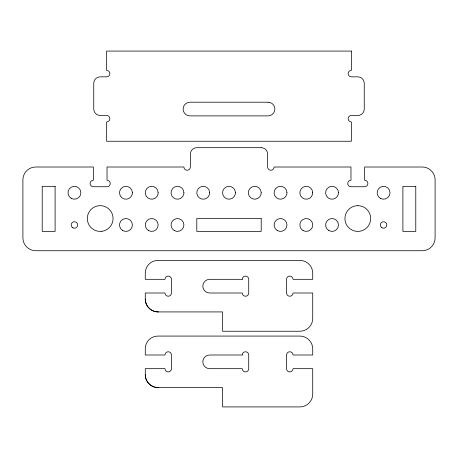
<?xml version="1.0" encoding="UTF-8"?>
<svg xmlns="http://www.w3.org/2000/svg" width="458" height="458" viewBox="0 0 458 458"><rect width="100%" height="100%" fill="white"/><g stroke="black" fill="none" stroke-linecap="round" stroke-linejoin="round"><path stroke-width="0.69" d="M158.153 311.921L222.559 311.921L222.559 331.243L299.847 331.243A12.881 12.881 0 0 0 312.728 318.362L312.728 293.005L293.005 293.005A3.217 3.217 0 0 1 289.782 296.223A3.217 3.217 0 0 1 286.565 293.005L286.565 279.317A3.217 3.217 0 0 1 289.782 276.1A3.217 3.217 0 0 1 293.005 279.317L312.728 279.317L312.728 273.277A12.881 12.881 0 0 0 299.847 260.396L158.153 260.396A12.681 12.681 0 0 0 145.272 272.876L145.272 279.317L164.994 279.317A3.217 3.217 0 0 1 168.218 276.1A3.217 3.217 0 0 1 171.435 279.317L171.435 293.005A3.217 3.217 0 0 1 168.218 296.223A3.217 3.217 0 0 1 164.994 293.005L145.272 293.005L145.272 299.04A12.881 12.881 0 0 0 158.153 311.921A12.881 12.881 0 0 1 145.272 299.04M158.153 387.6L222.559 387.6L222.559 406.922L299.847 406.922A12.881 12.881 0 0 0 312.728 394.04L312.728 368.679L293.005 368.679A3.217 3.217 0 0 1 289.782 371.902A3.217 3.217 0 0 1 286.565 368.679L286.565 354.996A3.217 3.217 0 0 1 289.782 351.773A3.217 3.217 0 0 1 293.005 354.996L312.728 354.996L312.728 348.956A12.881 12.881 0 0 0 299.847 336.075L158.153 336.075A12.681 12.681 0 0 0 145.272 348.555L145.272 354.996L164.994 354.996A3.217 3.217 0 0 1 168.218 351.773A3.217 3.217 0 0 1 171.435 354.996L171.435 368.679A3.217 3.217 0 0 1 168.218 371.902A3.217 3.217 0 0 1 164.994 368.679L145.272 368.679L145.272 374.718A12.881 12.881 0 0 0 158.153 387.6A12.881 12.881 0 0 1 145.272 374.718M132.391 192.6L132.213 194.278A6.441 6.441 0 0 1 121.942 197.81A6.441 6.441 0 0 1 123.076 187.007A6.441 6.441 0 0 1 132.391 192.6M158.153 192.6L157.976 194.278A6.441 6.441 0 0 1 147.705 197.81A6.441 6.441 0 0 1 148.839 187.007A6.441 6.441 0 0 1 158.153 192.6M183.916 192.6L183.738 194.278A6.441 6.441 0 0 1 173.468 197.81A6.441 6.441 0 0 1 174.601 187.007A6.441 6.441 0 0 1 183.916 192.6M209.678 192.6L209.501 194.278A6.441 6.441 0 0 1 199.23 197.81A6.441 6.441 0 0 1 200.364 187.007A6.441 6.441 0 0 1 209.678 192.6M235.441 192.6L235.263 194.278A6.441 6.441 0 0 1 224.993 197.81A6.441 6.441 0 0 1 226.126 187.007A6.441 6.441 0 0 1 235.441 192.6M261.203 192.6L261.026 194.278A6.441 6.441 0 0 1 250.755 197.81A6.441 6.441 0 0 1 251.889 187.007A6.441 6.441 0 0 1 261.203 192.6M286.966 192.6L286.788 194.278A6.441 6.441 0 0 1 276.517 197.81A6.441 6.441 0 0 1 277.651 187.007A6.441 6.441 0 0 1 286.966 192.6M312.728 192.6L312.551 194.278A6.441 6.441 0 0 1 302.28 197.81A6.441 6.441 0 0 1 303.414 187.007A6.441 6.441 0 0 1 312.728 192.6M338.491 192.6L338.313 194.278A6.441 6.441 0 0 1 328.043 197.81A6.441 6.441 0 0 1 329.176 187.007A6.441 6.441 0 0 1 338.491 192.6M357.812 205.699L356.198 205.756A12.881 12.881 0 0 0 346.935 225.433A12.881 12.881 0 0 0 368.69 225.433A12.881 12.881 0 0 0 359.427 205.756L357.812 205.699M101.802 231.313L98.573 231.313A12.881 12.881 0 0 1 89.31 211.63A12.881 12.881 0 0 1 111.065 211.63A12.881 12.881 0 0 1 101.802 231.313M351.372 51.078L106.628 51.078L106.628 70.4A3.217 3.217 0 0 1 109.851 73.618A3.217 3.217 0 0 1 106.628 76.841L100.188 76.841A6.441 6.441 0 0 0 93.747 83.282L93.747 109.044A6.441 6.441 0 0 0 100.188 115.485L106.628 115.485A3.217 3.217 0 0 1 109.851 118.702A3.217 3.217 0 0 1 106.628 121.925L106.628 141.247L351.372 141.247L351.372 121.925A3.217 3.217 0 0 1 348.154 118.702A3.217 3.217 0 0 1 351.372 115.485L357.812 115.485A6.441 6.441 0 0 0 364.253 109.044L364.253 83.282A6.441 6.441 0 0 0 357.812 76.841L351.372 76.841A3.217 3.217 0 0 1 348.154 73.618A3.217 3.217 0 0 1 351.372 70.4L351.372 51.078M268.044 102.203L189.956 102.203A6.841 6.841 0 0 0 183.108 109.044A6.841 6.841 0 0 0 189.956 115.885L268.044 115.885A6.841 6.841 0 0 0 274.892 109.044A6.841 6.841 0 0 0 268.044 102.203M261.203 147.688L196.797 147.688A6.441 6.441 0 0 0 190.356 154.128L190.356 167.01A3.217 3.217 0 0 1 187.139 170.227A3.217 3.217 0 0 1 183.916 167.01L107.029 167.01L107.029 180.292A3.217 3.217 0 0 1 110.252 183.515A3.217 3.217 0 0 1 107.029 186.732L93.346 186.732A3.217 3.217 0 0 1 90.123 183.515A3.217 3.217 0 0 1 93.346 180.292L93.346 167.01L35.781 167.01A12.881 12.881 0 0 0 22.9 179.891L22.9 237.857A12.881 12.881 0 0 0 35.781 250.738L422.219 250.738A12.881 12.881 0 0 0 435.1 237.857L435.1 179.891A12.881 12.881 0 0 0 422.219 167.01L364.654 167.01L364.654 180.292A3.217 3.217 0 0 1 367.877 183.515A3.217 3.217 0 0 1 364.654 186.732L350.971 186.732A3.217 3.217 0 0 1 347.748 183.515A3.217 3.217 0 0 1 350.971 180.292L350.971 167.01L274.084 167.01A3.217 3.217 0 0 1 270.867 170.227A3.217 3.217 0 0 1 267.644 167.01L267.644 154.128A6.441 6.441 0 0 0 261.203 147.688M55.103 186.332L42.222 186.332L42.222 231.416L55.103 231.416L55.103 186.332M415.778 186.332L402.897 186.332L402.897 231.416L415.778 231.416L415.778 186.332M261.203 218.535L196.797 218.535L196.797 231.416L261.203 231.416L261.203 218.535M242.282 279.317L209.678 279.317A6.841 6.841 0 0 0 202.837 286.158A6.841 6.841 0 0 0 209.678 293.005L242.282 293.005A3.217 3.217 0 0 0 245.505 296.223A3.217 3.217 0 0 0 248.723 293.005L248.723 279.317A3.217 3.217 0 0 0 245.505 276.1A3.217 3.217 0 0 0 242.282 279.317M242.282 354.996L209.678 354.996A6.841 6.841 0 0 0 202.837 361.837A6.841 6.841 0 0 0 209.678 368.679L242.282 368.679A3.217 3.217 0 0 0 245.505 371.902A3.217 3.217 0 0 0 248.723 368.679L248.723 354.996A3.217 3.217 0 0 0 245.505 351.773A3.217 3.217 0 0 0 242.282 354.996M381.955 227.786A3.246 3.246 0 0 0 386.821 224.975A3.246 3.246 0 0 0 381.955 222.164A3.246 3.246 0 0 0 381.955 227.786M380.358 198.348A6.441 6.441 0 0 0 390.016 192.772A6.441 6.441 0 0 0 380.358 187.196A6.441 6.441 0 0 0 380.358 198.348M71.208 198.348A6.441 6.441 0 0 0 80.866 192.772A6.441 6.441 0 0 0 71.208 187.196A6.441 6.441 0 0 0 71.208 198.348M72.799 227.786A3.246 3.246 0 0 0 77.671 224.975A3.246 3.246 0 0 0 72.799 222.164A3.246 3.246 0 0 0 72.799 227.786M148.495 230.551A6.441 6.441 0 0 0 158.153 224.975A6.441 6.441 0 0 0 148.495 219.399A6.441 6.441 0 0 0 148.495 230.551M122.733 230.551A6.441 6.441 0 0 0 132.391 224.975A6.441 6.441 0 0 0 122.733 219.399A6.441 6.441 0 0 0 122.733 230.551M174.258 230.551A6.441 6.441 0 0 0 183.916 224.975A6.441 6.441 0 0 0 174.258 219.399A6.441 6.441 0 0 0 174.258 230.551M277.308 230.551A6.441 6.441 0 0 0 286.966 224.975A6.441 6.441 0 0 0 277.308 219.399A6.441 6.441 0 0 0 277.308 230.551M303.07 230.551A6.441 6.441 0 0 0 312.728 224.975A6.441 6.441 0 0 0 303.07 219.399A6.441 6.441 0 0 0 303.07 230.551M328.833 230.551A6.441 6.441 0 0 0 338.491 224.975A6.441 6.441 0 0 0 328.833 219.399A6.441 6.441 0 0 0 328.833 230.551"/></g></svg>
